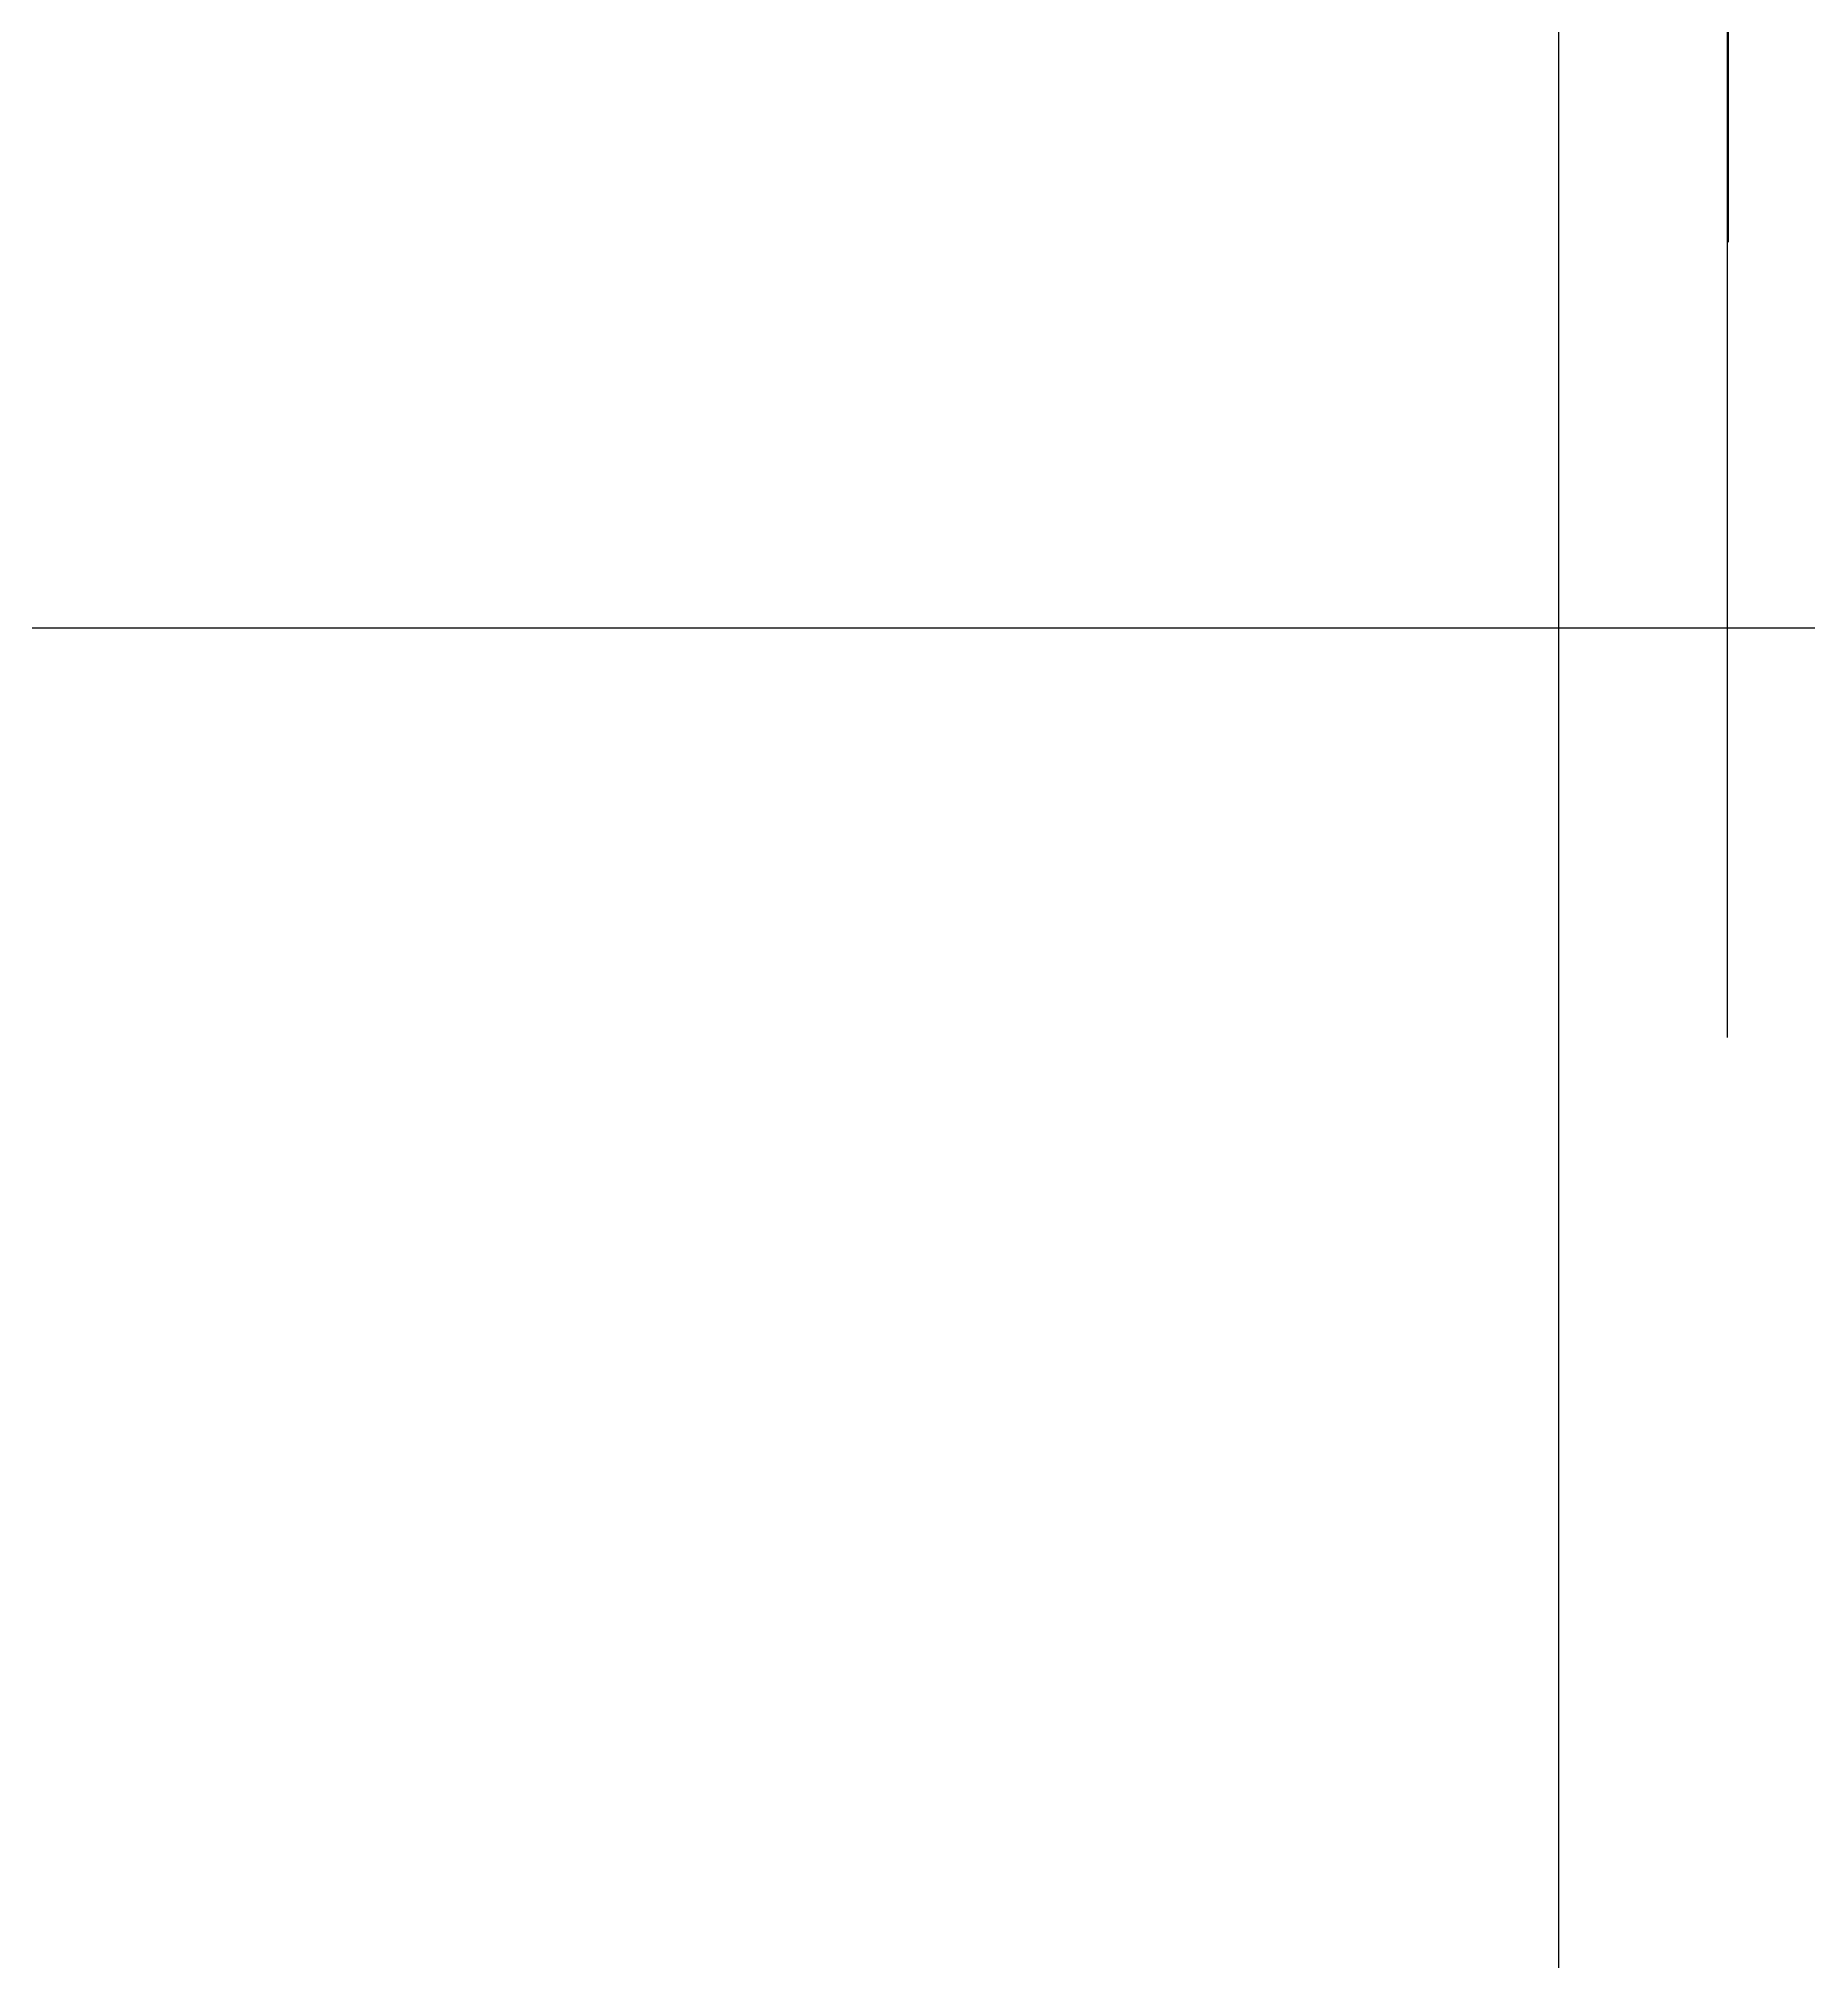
# Model space of a CAD drawing. Header units: metres. Extents: x 0 to 433927, y 0 to 133848.
# Drawn here: x 377853 to 379689, y 124056 to 126051 of the extents above; entities that cross this region are included whole.
import ezdxf

# ---------------------------------------------------------------- set-up
doc = ezdxf.new("R2010")
doc.units = ezdxf.units.M
for name, color, linetype in [('AXIS', 3, 'Continuous'), ('DOTE', 1, 'Continuous'), ('PUB_DIM', 3, 'Continuous')]:
    doc.layers.add(name, color=color, linetype=linetype)
doc.dimstyles.get("Standard").update_dxf_attribs({"dimtxt": 2.5, "dimasz": 2.5, "dimexe": 1.25, "dimexo": 0.625, "dimtad": 1, "dimcen": 2.5, "dimazin": 3, "dimtfac": 1, "dimtmove": 0, "dimatfit": 3})

# ---------------------------------------------------------------- blocks, each defined once
blk = doc.blocks.new('*D33')
for p, q in [((370678.74, 129740.05), (361755.99, 129740.05)), ((361756.24, 125840.05), (361756.24, 129740.05)), ((379606.49, 129740.05), (370683.74, 129740.05)), ((379606.24, 125840.05), (379606.24, 129740.05))]:
    blk.add_line(p, q)
at = {"layer": 'Defpoints'}
for p in [(379606.24, 129740.05), (361756.24, 125840.05), (379606.24, 125840.05)]:
    blk.add_point(p, dxfattribs=at)
at = {"layer": 'AXIS', "insert": (370681.24, 129740.05), "char_height": 1, "attachment_point": 5}
blk.add_mtext('17850', dxfattribs=at)
blk = doc.blocks.new('*D35')
for p, q in [((379430.24, 125015.05), (379430.24, 128940.05)), ((379430.49, 128940.05), (379516.24, 128940.05)), ((379519.24, 128940.05), (379604.99, 128940.05)), ((379605.24, 125015.05), (379605.24, 128940.05))]:
    blk.add_line(p, q)
at = {"layer": 'Defpoints'}
for p in [(379430.24, 128940.05), (379430.24, 125015.05), (379605.24, 125015.05)]:
    blk.add_point(p, dxfattribs=at)
at = {"layer": 'PUB_DIM', "insert": (379517.74, 128940.05), "char_height": 1, "attachment_point": 5}
blk.add_mtext('175', dxfattribs=at)

msp = doc.modelspace()

# ---------------------------------------------------------------- linework, layer by layer
at = {"layer": 'DOTE'}
for p, q in [((379430.24, 106440.05), (379430.24, 126440.05)), ((360930.24, 125440.05), (380430.24, 125440.05))]:
    msp.add_line(p, q, dxfattribs=at)

# ---------------------------------------------------------------- dimensions: what is measured, and where the dimension line sits
at = {"layer": 'AXIS'}
dim = msp.add_linear_dim(base=(379606.24, 129740.05), p1=(379606.24, 125840.05), p2=(361756.24, 125840.05), dimstyle='Standard', dxfattribs=at)
dim.commit()
dim.dimension.update_dxf_attribs({"geometry": '*D33', "text_midpoint": (370681.24, 129740.05)})
at = {"layer": 'PUB_DIM'}
dim = msp.add_linear_dim(base=(379430.24, 128940.05), p1=(379430.24, 125015.05), p2=(379605.24, 125015.05), dimstyle='Standard', dxfattribs=at)
dim.commit()
dim.dimension.update_dxf_attribs({"geometry": '*D35', "text_midpoint": (379517.74, 128940.05)})

doc.saveas('drawing.dxf')
